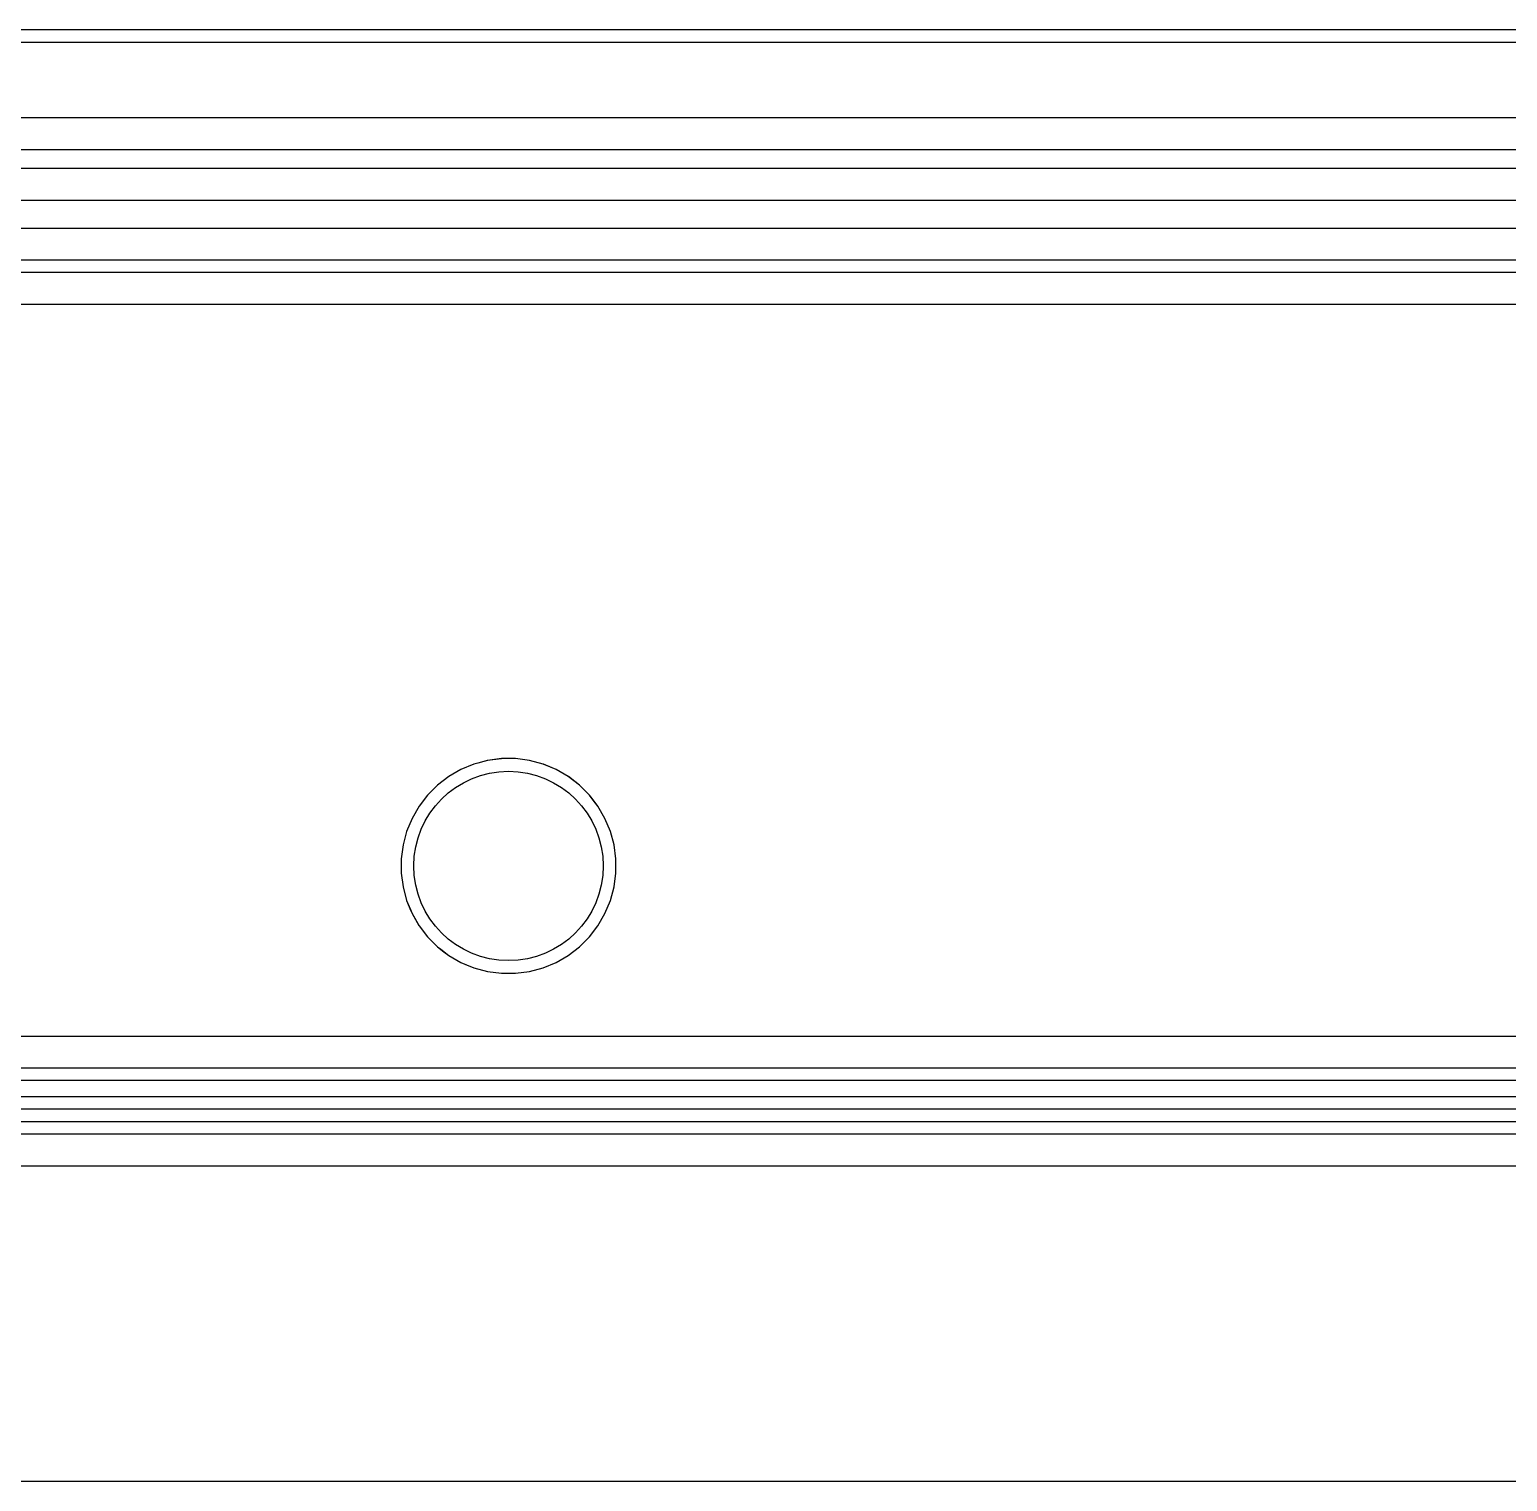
# Model space of a CAD drawing. Header units: millimetres. Extents: x 45 to 545, y -265 to -129.
# Drawn here: x 68.41 to 91.82, y -152 to -129 of the extents above; entities that cross this region are included whole.
import ezdxf

# ---------------------------------------------------------------- set-up
doc = ezdxf.new("R2010")
doc.units = ezdxf.units.MM
for name, color, linetype, true_color in [('B.Cu', 151, 'CONTINUOUS', 0x6fccdb), ('Edge.Cuts', 111, 'CONTINUOUS', 0x81ffbe), ('F.Cu', 241, 'CONTINUOUS', 0xe27299)]:
    doc.layers.add(name, color=color, linetype=linetype, true_color=true_color)

msp = doc.modelspace()

# ---------------------------------------------------------------- linework, layer by layer
at = {"layer": 'B.Cu', "linetype": 'CONTINUOUS'}
for p, q in [((48.00348, -129.2005), (458.435437, -129.2005)), ((424.264069, -130.3995), (55.554604, -130.3995)), ((55.411854, -130.9), (424.2, -130.9)), ((424.137868, -131.2), (55.544528, -131.2)), ((63.421134, -131.7005), (423.879192, -131.7005)), ((420.863331, -132.1495), (63.36272, -132.1495)), ((61.45, -132.65), (420.95, -132.65)), ((420.908578, -132.85), (61.491422, -132.85)), ((61.750097, -133.3505), (338.676638, -133.3505)), ((75.452209, -140.636293), (75.246277, -140.721593)), ((75.452219, -140.63629), (75.452209, -140.636293)), ((75.513369, -140.619905), (75.452219, -140.63629)), ((75.667537, -140.578596), (75.513369, -140.619905)), ((75.66754, -140.578595), (75.667537, -140.578596)), ((75.667547, -140.578594), (75.66754, -140.578595)), ((75.888533, -140.549501), (75.667547, -140.578594)), ((75.888537, -140.5495), (75.888533, -140.549501)), ((75.888543, -140.5495), (75.888537, -140.5495)), ((76.111457, -140.5495), (75.888543, -140.5495)), ((76.111463, -140.5495), (76.111457, -140.5495)), ((76.111466, -140.549501), (76.111463, -140.5495)), ((76.332452, -140.578594), (76.111466, -140.549501)), ((76.332457, -140.578595), (76.332452, -140.578594)), ((76.332463, -140.578596), (76.332457, -140.578595)), ((76.547781, -140.63629), (76.332463, -140.578596)), ((76.547783, -140.636291), (76.547781, -140.63629)), ((76.54779, -140.636293), (76.547783, -140.636291)), ((76.753722, -140.721593), (76.54779, -140.636293)), ((75.053217, -140.833058), (74.876377, -140.968751)), ((75.053226, -140.833052), (75.053217, -140.833058)), ((75.246273, -140.721595), (75.053226, -140.833052)), ((75.246277, -140.721593), (75.246273, -140.721595)), ((76.753726, -140.721595), (76.753722, -140.721593)), ((76.946774, -140.833052), (76.753726, -140.721595)), ((76.94678, -140.833057), (76.946774, -140.833052)), ((76.946782, -140.833058), (76.94678, -140.833057)), ((77.123622, -140.968751), (76.946782, -140.833058)), ((74.718751, -141.126377), (74.583058, -141.303217)), ((74.718757, -141.12637), (74.718751, -141.126377)), ((74.87637, -140.968757), (74.718757, -141.12637)), ((74.876377, -140.968751), (74.87637, -140.968757)), ((77.123629, -140.968757), (77.123622, -140.968751)), ((77.281242, -141.12637), (77.123629, -140.968757)), ((77.281248, -141.126377), (77.281242, -141.12637)), ((77.308052, -141.161309), (77.281248, -141.126377)), ((77.416948, -141.303226), (77.308052, -141.161309)), ((74.583052, -141.303226), (74.471595, -141.496273)), ((74.583058, -141.303217), (74.583052, -141.303226)), ((77.528405, -141.496274), (77.416948, -141.303226)), ((74.471593, -141.496277), (74.386293, -141.702209)), ((74.471595, -141.496273), (74.471593, -141.496277)), ((77.61371, -141.702219), (77.528405, -141.496274)), ((74.341114, -141.870821), (74.328597, -141.917534)), ((74.38629, -141.702219), (74.341114, -141.870821)), ((74.386293, -141.702209), (74.38629, -141.702219)), ((77.671404, -141.917537), (77.61371, -141.702219)), ((74.328594, -141.917547), (74.299501, -142.138533)), ((74.328597, -141.917534), (74.328594, -141.917547)), ((77.7005, -142.138543), (77.671404, -141.917537)), ((74.299501, -142.138533), (74.2995, -142.138549)), ((74.2995, -142.138549), (74.2995, -142.36145)), ((77.7005, -142.361457), (77.7005, -142.138543)), ((74.2995, -142.36145), (74.299501, -142.361466)), ((74.299501, -142.361466), (74.328594, -142.582452)), ((77.671404, -142.582463), (77.7005, -142.361457)), ((74.328594, -142.582452), (74.328595, -142.582457)), ((74.328595, -142.582457), (74.328596, -142.582463)), ((74.328596, -142.582463), (74.38629, -142.79778)), ((74.38629, -142.79778), (74.386293, -142.79779)), ((74.386293, -142.79779), (74.445374, -142.940423)), ((77.528405, -143.003726), (77.61371, -142.797781)), ((77.61371, -142.797781), (77.671404, -142.582463)), ((74.445374, -142.940423), (74.471595, -143.003726)), ((74.471595, -143.003726), (74.583052, -143.196774)), ((77.416948, -143.196774), (77.528405, -143.003726)), ((74.583052, -143.196774), (74.583057, -143.19678)), ((74.583057, -143.19678), (74.583058, -143.196782)), ((74.583058, -143.196782), (74.718751, -143.373622)), ((77.281247, -143.373624), (77.416948, -143.196774)), ((74.718751, -143.373622), (74.718757, -143.373629)), ((74.718757, -143.373629), (74.87637, -143.531242)), ((77.123624, -143.531247), (77.281247, -143.373624)), ((74.87637, -143.531242), (74.876377, -143.531248)), ((74.876377, -143.531248), (74.919987, -143.564711)), ((74.919987, -143.564711), (75.053226, -143.666948)), ((75.053226, -143.666948), (75.246274, -143.778405)), ((76.753726, -143.778405), (76.946774, -143.666948)), ((76.946774, -143.666948), (77.123624, -143.531247)), ((75.246274, -143.778405), (75.452219, -143.86371)), ((75.452219, -143.86371), (75.667537, -143.921404)), ((75.667537, -143.921404), (75.888543, -143.9505)), ((75.888543, -143.9505), (75.88855, -143.9505)), ((75.88855, -143.9505), (76.11145, -143.9505)), ((76.11145, -143.9505), (76.111457, -143.9505)), ((76.111457, -143.9505), (76.332463, -143.921404)), ((76.332463, -143.921404), (76.547781, -143.86371)), ((76.547781, -143.86371), (76.753726, -143.778405)), ((135.548638, -152), (47.7, -152))]:
    msp.add_line(p, q, dxfattribs=at)
at = {"layer": 'Edge.Cuts', "linetype": 'CONTINUOUS'}
msp.add_line((48, -129), (461.396, -129.000001), dxfattribs=at)
at = {"layer": 'Edge.Cuts'}
msp.add_circle((76, -142.25), 1.5, dxfattribs=at)
at = {"layer": 'F.Cu', "linetype": 'CONTINUOUS'}
for p, q in [((48.005209, -129.2005), (458.417607, -129.2005)), ((75.452199, -140.636297), (75.246272, -140.721595)), ((75.452222, -140.636288), (75.452199, -140.636297)), ((75.513369, -140.619905), (75.452222, -140.636288)), ((75.663949, -140.579557), (75.513369, -140.619905)), ((75.665732, -140.579021), (75.663949, -140.579557)), ((75.667536, -140.578595), (75.665732, -140.579021)), ((75.667568, -140.578591), (75.667536, -140.578595)), ((75.881509, -140.550425), (75.667568, -140.578591)), ((75.882415, -140.550253), (75.881509, -140.550425)), ((75.888535, -140.5495), (75.882415, -140.550253)), ((75.888537, -140.5495), (75.888535, -140.5495)), ((75.888543, -140.5495), (75.888537, -140.5495)), ((76.111457, -140.5495), (75.888543, -140.5495)), ((76.111463, -140.5495), (76.111457, -140.5495)), ((76.111654, -140.5495), (76.111463, -140.5495)), ((76.113335, -140.549747), (76.111654, -140.5495)), ((76.332447, -140.578593), (76.113335, -140.549747)), ((76.332452, -140.578594), (76.332447, -140.578593)), ((76.332457, -140.578595), (76.332452, -140.578594)), ((76.332463, -140.578596), (76.332457, -140.578595)), ((76.332465, -140.578596), (76.332463, -140.578596)), ((76.332467, -140.578597), (76.332465, -140.578596)), ((76.548015, -140.636352), (76.332467, -140.578597)), ((76.549536, -140.636956), (76.548015, -140.636352)), ((76.550016, -140.637138), (76.549536, -140.636956)), ((76.551833, -140.637968), (76.550016, -140.637138)), ((76.753722, -140.721593), (76.551833, -140.637968)), ((75.05321, -140.833062), (74.876395, -140.968736)), ((75.053212, -140.833061), (75.05321, -140.833062)), ((75.053237, -140.833044), (75.053212, -140.833061)), ((75.246272, -140.721595), (75.053237, -140.833044)), ((76.753726, -140.721595), (76.753722, -140.721593)), ((76.943589, -140.831212), (76.753726, -140.721595)), ((76.945486, -140.832233), (76.943589, -140.831212)), ((76.946873, -140.833067), (76.945486, -140.832233)), ((76.948754, -140.834571), (76.946873, -140.833067)), ((77.123603, -140.968736), (76.948754, -140.834571)), ((74.718736, -141.126395), (74.583062, -141.30321)), ((74.718749, -141.126379), (74.718736, -141.126395)), ((74.718758, -141.126369), (74.718749, -141.126379)), ((74.718765, -141.126361), (74.718758, -141.126369)), ((74.876361, -140.968765), (74.718765, -141.126361)), ((74.876369, -140.968758), (74.876361, -140.968765)), ((74.876379, -140.968749), (74.876369, -140.968758)), ((74.876395, -140.968736), (74.876379, -140.968749)), ((77.123612, -140.968743), (77.123603, -140.968736)), ((77.123622, -140.968751), (77.123612, -140.968743)), ((77.123629, -140.968757), (77.123622, -140.968751)), ((77.281242, -141.12637), (77.123629, -140.968757)), ((77.281248, -141.126377), (77.281242, -141.12637)), ((77.28125, -141.12638), (77.281248, -141.126377)), ((77.281254, -141.126384), (77.28125, -141.12638)), ((77.359386, -141.228208), (77.281254, -141.126384)), ((74.583044, -141.303237), (74.471595, -141.496272)), ((74.583061, -141.303212), (74.583044, -141.303237)), ((74.583062, -141.30321), (74.583061, -141.303212)), ((77.359387, -141.22821), (77.359386, -141.228208)), ((77.416948, -141.303226), (77.359387, -141.22821)), ((77.528405, -141.496274), (77.416948, -141.303226)), ((74.471595, -141.496272), (74.386297, -141.702199)), ((77.61371, -141.702219), (77.528405, -141.496274)), ((74.339972, -141.875082), (74.328598, -141.917528)), ((74.386288, -141.702222), (74.339972, -141.875082)), ((74.386297, -141.702199), (74.386288, -141.702222)), ((77.671404, -141.917537), (77.61371, -141.702219)), ((74.328592, -141.917556), (74.299503, -142.138516)), ((74.328593, -141.91755), (74.328592, -141.917556)), ((74.328598, -141.917528), (74.328593, -141.91755)), ((77.7005, -142.138543), (77.671404, -141.917537)), ((74.299503, -142.138516), (74.2995, -142.138541)), ((74.2995, -142.138541), (74.2995, -142.361457)), ((77.7005, -142.361457), (77.7005, -142.138543)), ((74.2995, -142.361457), (74.299503, -142.361482)), ((74.299503, -142.361482), (74.328593, -142.582447)), ((77.671404, -142.582463), (77.7005, -142.361457)), ((74.328593, -142.582447), (74.328597, -142.582467)), ((74.328597, -142.582467), (74.378708, -142.769485)), ((74.378708, -142.769485), (74.384791, -142.792185)), ((74.384791, -142.792185), (74.38629, -142.79778)), ((74.38629, -142.79778), (74.386293, -142.79779)), ((74.386293, -142.79779), (74.453233, -142.959397)), ((77.528405, -143.003726), (77.61371, -142.797781)), ((77.61371, -142.797781), (77.671404, -142.582463)), ((74.453233, -142.959397), (74.471595, -143.003726)), ((74.471595, -143.003726), (74.471597, -143.00373)), ((74.471597, -143.00373), (74.4716, -143.003736)), ((74.4716, -143.003736), (74.581212, -143.193589)), ((77.416948, -143.196774), (77.528405, -143.003726)), ((74.581212, -143.193589), (74.582233, -143.195486)), ((74.582233, -143.195486), (74.583067, -143.196873)), ((74.583067, -143.196873), (74.584571, -143.198754)), ((74.584571, -143.198754), (74.71862, -143.373452)), ((77.281247, -143.373624), (77.416948, -143.196774)), ((74.71862, -143.373452), (74.718751, -143.373622)), ((74.718751, -143.373622), (74.718757, -143.373629)), ((74.718757, -143.373629), (74.87637, -143.531242)), ((77.123624, -143.531247), (77.281247, -143.373624)), ((74.87637, -143.531242), (74.876377, -143.531248)), ((74.876377, -143.531248), (74.87638, -143.53125)), ((74.87638, -143.53125), (74.876384, -143.531254)), ((74.876384, -143.531254), (74.955788, -143.592182)), ((74.955788, -143.592182), (74.976817, -143.608318)), ((74.976817, -143.608318), (75.053226, -143.666948)), ((75.053226, -143.666948), (75.246274, -143.778405)), ((76.753726, -143.778405), (76.946774, -143.666948)), ((76.946774, -143.666948), (77.123624, -143.531247)), ((75.246274, -143.778405), (75.343782, -143.818794)), ((75.343782, -143.818794), (75.44014, -143.858707)), ((75.44014, -143.858707), (75.452219, -143.86371)), ((75.452219, -143.86371), (75.667537, -143.921404)), ((75.667537, -143.921404), (75.888543, -143.9505)), ((75.888543, -143.9505), (75.88855, -143.9505)), ((75.88855, -143.9505), (76.11145, -143.9505)), ((76.11145, -143.9505), (76.111457, -143.9505)), ((76.111457, -143.9505), (76.332463, -143.921404)), ((76.332463, -143.921404), (76.547781, -143.86371)), ((76.547781, -143.86371), (76.753726, -143.778405)), ((112.823736, -144.9495), (58.567928, -144.9495)), ((58.291422, -145.45), (113.092892, -145.45)), ((113.134314, -145.65), (58.25, -145.65)), ((55.667588, -145.9), (113.208578, -145.9)), ((113.25, -146.1), (55.667588, -146.1)), ((58.25, -146.3), (113.408578, -146.3)), ((113.45, -146.5), (58.291421, -146.5)), ((58.560578, -147.0005), (113.36138, -147.0005)), ((135.538157, -152), (47.7, -152))]:
    msp.add_line(p, q, dxfattribs=at)

doc.saveas('drawing.dxf')
